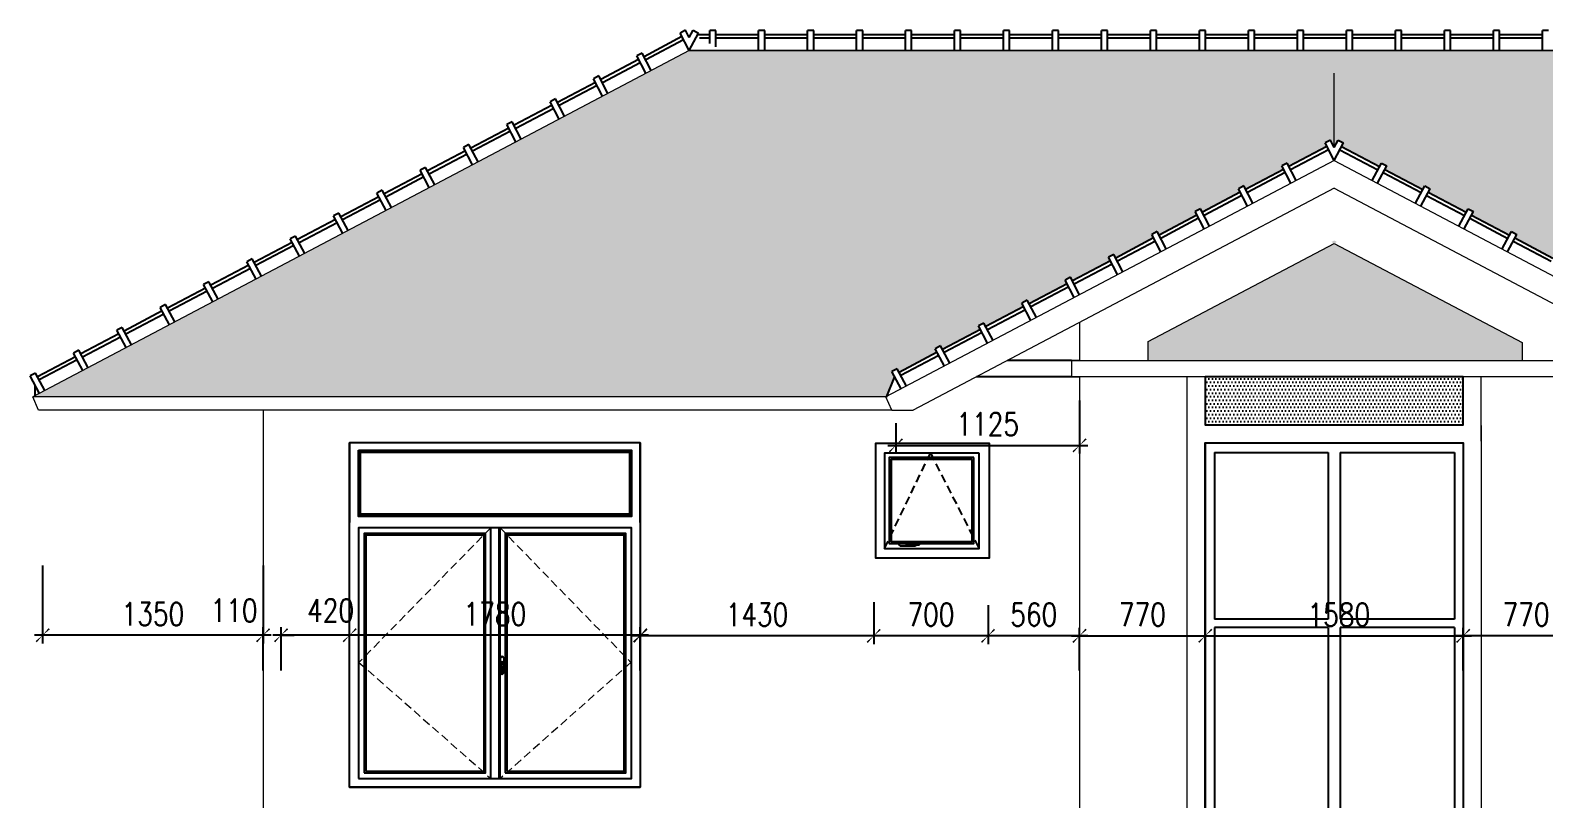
# Model space of a CAD drawing. Header units: millimetres. Extents: x -34806 to 662668, y 63228 to 99452.
# Drawn here: x 320564 to 329832, y 84912 to 89619 of the extents above; entities that cross this region are included whole.
import ezdxf

# ---------------------------------------------------------------- set-up
doc = ezdxf.new("R2010")
doc.units = ezdxf.units.MM
doc.header["$LTSCALE"] = 200
doc.header["$MEASUREMENT"] = 0
doc.header["$PDMODE"] = 3
doc.header["$PDSIZE"] = 50
doc.linetypes.add('HIDDEN', pattern=[0.375, 0.25, -0.125])
doc.layers.get('0').update_dxf_attribs({"color": 95, "linetype": 'CONTINUOUS'})
doc.layers.get('DEFPOINTS').update_dxf_attribs({"linetype": 'CONTINUOUS'})
for name, color, linetype in [('DIM', 1, 'CONTINUOUS'), ('Manh', 8, 'CONTINUOUS'), ('Net_Thay', 7, 'CONTINUOUS'), ('NOITHAT', 32, 'CONTINUOUS'), ('wood', 254, 'CONTINUOUS')]:
    doc.layers.add(name, color=color, linetype=linetype)
for name, color, linetype, lineweight in [('nep', 4, 'CONTINUOUS', 30), ('thay', 7, 'CONTINUOUS', 18), ('VU', 8, 'HIDDEN', 13)]:
    doc.layers.add(name, color=color, linetype=linetype, lineweight=lineweight)
doc.styles.add('RomanS', font='romans.shx', dxfattribs={"width": 0.8})
doc.dimstyles.new('D1', dxfattribs={"dimtxt": 140, "dimasz": 80, "dimexe": 50, "dimexo": 0, "dimgap": 60, "dimtad": 1, "dimdec": 0, "dimzin": 0, "dimdsep": 46, "dimtxsty": 'RomanS', "dimblk1": 'ARCHTICK', "dimblk2": 'ARCHTICK', "dimsah": 1, "dimcen": 100, "dimdle": 50, "dimclrt": 7, "dimadec": 0, "dimazin": 0, "dimtfac": 0.005, "dimtdec": 0, "dimtix": 1, "dimtofl": 0, "dimtmove": 2, "dimatfit": 3, "dimldrblk": 'ARCHTICK', "dimfxl": 1, "dimtvp": 0.8, "dimtolj": 1, "dimtzin": 0, "dimarcsym": 0})

# ---------------------------------------------------------------- blocks, each defined once
blk = doc.blocks.new('tn')
at = {"layer": 'wood', "ltscale": 0.5}
for p, q in [((65303.5, -42411.1), (65303.5, -42422.8)), ((65303.6, -42423.4), (65305.2, -42426.5)), ((65305.4, -42427), (65305.4, -42482.4)), ((65314, -42427), (65314, -42482.4)), ((65315.7, -42423.4), (65314.2, -42426.5)), ((65315.9, -42411.1), (65315.9, -42422.8))]:
    blk.add_line(p, q, dxfattribs=at)
for points in [[(65300.1, -42367), (65300.1, -42457.3)], [(65319.3, -42417.3), (65319.3, -42367)], [(65319.3, -42457.3), (65319.3, -42417.3)]]:
    blk.add_lwpolyline(points, dxfattribs=at)
blk.add_circle((65309.7, -42411.1), 1.75, dxfattribs=at)
for centre, radius, start, end in [((65309.7, -42367), 9.61, 0, 180), ((65309.7, -42411.1), 8.28, 318.25899, 221.74101), ((65309.7, -42411.1), 8.28, 48.25899, 221.74101), ((65309.7, -42411.1), 6.18, 0, 180), ((65304.7, -42422.8), 1.2, 180, 207.19267), ((65304.2, -42427), 1.2, 0, 27.19267), ((65315.2, -42427), 1.2, 152.80733, 180), ((65314.7, -42422.8), 1.2, 332.80733, 0), ((65309.7, -42457.3), 9.61, 180, 243.1549), ((65309.7, -42482.4), 4.34, 180, 0), ((65309.7, -42457.3), 9.61, 296.8451, 0)]:
    blk.add_arc(centre, radius, start, end, dxfattribs=at)
blk = doc.blocks.new('_ArchTick')
at = {"layer": 'DIM', "color": 150}
blk.add_lwpolyline([(0.5, 0.5, 0.133, 0, 0), (0, 0, 0, 0.133, 0), (-0.5, -0.5, 0.133, 0.133, 0)], format="xyseb", dxfattribs=at)
blk = doc.blocks.new('*D499')
at = {"layer": 'DEFPOINTS', "color": 0}
for p in [(326429, 86098.4), (326429, 85910), (326989.4, 85698)]:
    blk.add_point(p, dxfattribs=at)
at = {"layer": 'DIM', "color": 0, "lineweight": -2}
for p, q in [((326429, 86098.4), (326429, 85860)), ((326989.4, 85698), (326989.4, 85960)), ((327039.4, 85910), (326379, 85910))]:
    blk.add_line(p, q, dxfattribs=at)
at = {"layer": 'DIM', "color": 0, "lineweight": -2, "xscale": 80, "yscale": 80, "zscale": 80, "rotation": 180}
blk.add_blockref('_ArchTick', (326429, 85910), dxfattribs=at)
at = {"layer": 'DIM', "color": 0, "lineweight": -2, "xscale": 80, "yscale": 80, "zscale": 80}
blk.add_blockref('_ArchTick', (326989.4, 85910), dxfattribs=at)
at = {"layer": 'DIM', "color": 7, "insert": (326709.2, 86040), "char_height": 140, "attachment_point": 5, "style": 'RomanS'}
blk.add_mtext('\\A1;560', dxfattribs=at)
blk = doc.blocks.new('*D500')
at = {"layer": 'DEFPOINTS', "color": 0}
for p in [(325729, 86116), (326429, 86098.4), (325729, 85910)]:
    blk.add_point(p, dxfattribs=at)
at = {"layer": 'DIM', "color": 0, "lineweight": -2}
for p, q in [((325729, 86116), (325729, 85860)), ((326429, 86098.4), (326429, 85860)), ((326479, 85910), (325679, 85910))]:
    blk.add_line(p, q, dxfattribs=at)
at = {"layer": 'DIM', "color": 0, "lineweight": -2, "xscale": 80, "yscale": 80, "zscale": 80, "rotation": 180}
blk.add_blockref('_ArchTick', (325729, 85910), dxfattribs=at)
at = {"layer": 'DIM', "color": 0, "lineweight": -2, "xscale": 80, "yscale": 80, "zscale": 80}
blk.add_blockref('_ArchTick', (326429, 85910), dxfattribs=at)
at = {"layer": 'DIM', "color": 7, "insert": (326079, 86040), "char_height": 140, "attachment_point": 5, "style": 'RomanS'}
blk.add_mtext('\\A1;700', dxfattribs=at)
blk = doc.blocks.new('*D501')
at = {"layer": 'DEFPOINTS', "color": 0}
for p in [(325729, 86116), (324299.4, 85910), (324299.4, 85698)]:
    blk.add_point(p, dxfattribs=at)
at = {"layer": 'DIM', "color": 0, "lineweight": -2}
for p, q in [((325729, 86116), (325729, 85860)), ((324299.4, 85698), (324299.4, 85960)), ((325779, 85910), (324249.4, 85910))]:
    blk.add_line(p, q, dxfattribs=at)
at = {"layer": 'DIM', "color": 0, "lineweight": -2, "xscale": 80, "yscale": 80, "zscale": 80, "rotation": 180}
blk.add_blockref('_ArchTick', (324299.4, 85910), dxfattribs=at)
at = {"layer": 'DIM', "color": 0, "lineweight": -2, "xscale": 80, "yscale": 80, "zscale": 80}
blk.add_blockref('_ArchTick', (325729, 85910), dxfattribs=at)
at = {"layer": 'DIM', "color": 7, "insert": (325014.2, 86040), "char_height": 140, "attachment_point": 5, "style": 'RomanS'}
blk.add_mtext('\\A1;1430', dxfattribs=at)
blk = doc.blocks.new('*D502')
at = {"layer": 'DEFPOINTS', "color": 0}
for p in [(322519.4, 85913.7), (322519.4, 85698), (324299.4, 85698)]:
    blk.add_point(p, dxfattribs=at)
at = {"layer": 'DIM', "color": 0, "lineweight": -2}
for p, q in [((322519.4, 85698), (322519.4, 85963.7)), ((324299.4, 85698), (324299.4, 85963.7)), ((324349.4, 85913.7), (322469.4, 85913.7))]:
    blk.add_line(p, q, dxfattribs=at)
at = {"layer": 'DIM', "color": 0, "lineweight": -2, "xscale": 80, "yscale": 80, "zscale": 80, "rotation": 180}
blk.add_blockref('_ArchTick', (322519.4, 85913.7), dxfattribs=at)
at = {"layer": 'DIM', "color": 0, "lineweight": -2, "xscale": 80, "yscale": 80, "zscale": 80}
blk.add_blockref('_ArchTick', (324299.4, 85913.7), dxfattribs=at)
at = {"layer": 'DIM', "color": 7, "insert": (323409.4, 86043.7), "char_height": 140, "attachment_point": 5, "style": 'RomanS'}
blk.add_mtext('\\A1;1780', dxfattribs=at)
blk = doc.blocks.new('*D503')
at = {"layer": 'DEFPOINTS', "color": 0}
for p in [(322099.4, 85913.7), (322099.4, 85698), (322519.4, 85698)]:
    blk.add_point(p, dxfattribs=at)
at = {"layer": 'DIM', "color": 0, "lineweight": -2}
for p, q in [((322099.4, 85698), (322099.4, 85963.7)), ((322519.4, 85698), (322519.4, 85963.7)), ((322569.4, 85913.7), (322049.4, 85913.7))]:
    blk.add_line(p, q, dxfattribs=at)
at = {"layer": 'DIM', "color": 0, "lineweight": -2, "xscale": 80, "yscale": 80, "zscale": 80, "rotation": 180}
blk.add_blockref('_ArchTick', (322099.4, 85913.7), dxfattribs=at)
at = {"layer": 'DIM', "color": 0, "lineweight": -2, "xscale": 80, "yscale": 80, "zscale": 80}
blk.add_blockref('_ArchTick', (322519.4, 85913.7), dxfattribs=at)
at = {"layer": 'DIM', "color": 7, "insert": (322402.5, 86065.4), "char_height": 140, "attachment_point": 5, "style": 'RomanS'}
blk.add_mtext('\\A1;420', dxfattribs=at)
blk = doc.blocks.new('*D504')
at = {"layer": 'DEFPOINTS', "color": 0}
for p in [(321989.4, 85913.7), (321989.4, 85698), (322099.4, 85698)]:
    blk.add_point(p, dxfattribs=at)
at = {"layer": 'DIM', "color": 0, "lineweight": -2}
for p, q in [((321989.4, 85698), (321989.4, 85963.7)), ((322099.4, 85698), (322099.4, 85963.7)), ((321989.4, 85913.7), (321909.4, 85913.7)), ((322099.4, 85913.7), (322179.4, 85913.7))]:
    blk.add_line(p, q, dxfattribs=at)
at = {"layer": 'DIM', "color": 0, "lineweight": -2, "xscale": 80, "yscale": 80, "zscale": 80}
blk.add_blockref('_ArchTick', (321989.4, 85913.7), dxfattribs=at)
at = {"layer": 'DIM', "color": 0, "lineweight": -2, "xscale": 80, "yscale": 80, "zscale": 80, "rotation": 180}
blk.add_blockref('_ArchTick', (322099.4, 85913.7), dxfattribs=at)
at = {"layer": 'DIM', "color": 7, "insert": (321811.6, 86065.4), "char_height": 140, "attachment_point": 5, "style": 'RomanS'}
blk.add_mtext('\\A1;110', dxfattribs=at)
blk = doc.blocks.new('*D771')
at = {"layer": 'DEFPOINTS', "color": 0}
for p in [(320639.4, 86340.7), (321989.4, 86340.7), (320639.4, 85913.7)]:
    blk.add_point(p, dxfattribs=at)
at = {"layer": 'DIM', "color": 0, "lineweight": -2}
for p, q in [((320639.4, 86340.7), (320639.4, 85863.7)), ((321989.4, 86340.7), (321989.4, 85863.7)), ((322039.4, 85913.7), (320589.4, 85913.7))]:
    blk.add_line(p, q, dxfattribs=at)
at = {"layer": 'DIM', "color": 0, "lineweight": -2, "xscale": 80, "yscale": 80, "zscale": 80, "rotation": 180}
blk.add_blockref('_ArchTick', (320639.4, 85913.7), dxfattribs=at)
at = {"layer": 'DIM', "color": 0, "lineweight": -2, "xscale": 80, "yscale": 80, "zscale": 80}
blk.add_blockref('_ArchTick', (321989.4, 85913.7), dxfattribs=at)
at = {"layer": 'DIM', "color": 7, "insert": (321314.4, 86043.7), "char_height": 140, "attachment_point": 5, "style": 'RomanS'}
blk.add_mtext('\\A1;1350', dxfattribs=at)
blk = doc.blocks.new('*D815')
at = {"layer": 'DEFPOINTS', "color": 0}
for p in [(327759.4, 86313.4), (329339.4, 86313.4), (329339.4, 85910)]:
    blk.add_point(p, dxfattribs=at)
at = {"layer": 'DIM', "color": 0, "lineweight": -2}
for p, q in [((327759.4, 86313.4), (327759.4, 85860)), ((329339.4, 86313.4), (329339.4, 85860)), ((327709.4, 85910), (329389.4, 85910))]:
    blk.add_line(p, q, dxfattribs=at)
at = {"layer": 'DIM', "color": 0, "lineweight": -2, "xscale": 80, "yscale": 80, "zscale": 80, "rotation": 180}
blk.add_blockref('_ArchTick', (327759.4, 85910), dxfattribs=at)
at = {"layer": 'DIM', "color": 0, "lineweight": -2, "xscale": 80, "yscale": 80, "zscale": 80}
blk.add_blockref('_ArchTick', (329339.4, 85910), dxfattribs=at)
at = {"layer": 'DIM', "color": 7, "insert": (328577.4, 86040), "char_height": 140, "attachment_point": 5, "style": 'RomanS'}
blk.add_mtext('\\A1;1580', dxfattribs=at)
blk = doc.blocks.new('*D816')
at = {"layer": 'DEFPOINTS', "color": 0}
for p in [(327759.4, 85910), (327759.4, 85762.4), (326989.4, 85698)]:
    blk.add_point(p, dxfattribs=at)
at = {"layer": 'DIM', "color": 0, "lineweight": -2}
for p, q in [((326989.4, 85698), (326989.4, 85960)), ((327759.4, 85762.4), (327759.4, 85960)), ((326939.4, 85910), (327809.4, 85910))]:
    blk.add_line(p, q, dxfattribs=at)
at = {"layer": 'DIM', "color": 0, "lineweight": -2, "xscale": 80, "yscale": 80, "zscale": 80, "rotation": 180}
blk.add_blockref('_ArchTick', (326989.4, 85910), dxfattribs=at)
at = {"layer": 'DIM', "color": 0, "lineweight": -2, "xscale": 80, "yscale": 80, "zscale": 80}
blk.add_blockref('_ArchTick', (327759.4, 85910), dxfattribs=at)
at = {"layer": 'DIM', "color": 7, "insert": (327374.4, 86040), "char_height": 140, "attachment_point": 5, "style": 'RomanS'}
blk.add_mtext('\\A1;770', dxfattribs=at)
blk = doc.blocks.new('*D817')
at = {"layer": 'DEFPOINTS', "color": 0}
for p in [(329339.4, 85910), (329339.4, 85698), (330109.4, 85698)]:
    blk.add_point(p, dxfattribs=at)
at = {"layer": 'DIM', "color": 0, "lineweight": -2}
for p, q in [((329339.4, 85698), (329339.4, 85960)), ((330109.4, 85698), (330109.4, 85960)), ((330159.4, 85910), (329289.4, 85910))]:
    blk.add_line(p, q, dxfattribs=at)
at = {"layer": 'DIM', "color": 0, "lineweight": -2, "xscale": 80, "yscale": 80, "zscale": 80, "rotation": 180}
blk.add_blockref('_ArchTick', (329339.4, 85910), dxfattribs=at)
at = {"layer": 'DIM', "color": 0, "lineweight": -2, "xscale": 80, "yscale": 80, "zscale": 80}
blk.add_blockref('_ArchTick', (330109.4, 85910), dxfattribs=at)
at = {"layer": 'DIM', "color": 7, "insert": (329724.4, 86040), "char_height": 140, "attachment_point": 5, "style": 'RomanS'}
blk.add_mtext('\\A1;770', dxfattribs=at)
blk = doc.blocks.new('*D818')
at = {"layer": 'DEFPOINTS', "color": 0}
for p in [(326989.4, 87351.4), (325864.9, 87212.2), (326989.4, 87076.7)]:
    blk.add_point(p, dxfattribs=at)
at = {"layer": 'DIM', "color": 0, "lineweight": -2}
for p, q in [((326989.4, 87351.4), (326989.4, 87026.7)), ((325864.9, 87212.2), (325864.9, 87026.7)), ((325814.9, 87076.7), (327039.4, 87076.7))]:
    blk.add_line(p, q, dxfattribs=at)
at = {"layer": 'DIM', "color": 0, "lineweight": -2, "xscale": 80, "yscale": 80, "zscale": 80, "rotation": 180}
blk.add_blockref('_ArchTick', (325864.9, 87076.7), dxfattribs=at)
at = {"layer": 'DIM', "color": 0, "lineweight": -2, "xscale": 80, "yscale": 80, "zscale": 80}
blk.add_blockref('_ArchTick', (326989.4, 87076.7), dxfattribs=at)
at = {"layer": 'DIM', "color": 7, "insert": (326427.2, 87206.7), "char_height": 140, "attachment_point": 5, "style": 'RomanS'}
blk.add_mtext('\\A1;1125', dxfattribs=at)

msp = doc.modelspace()

# ---------------------------------------------------------------- hatches: boundary and pattern name
h = msp.add_hatch()
h.set_pattern_fill('AR-RSHKE', color=256, scale=15, style=0)
h.set_pattern_definition([(0, (-3461.1, -114145.37), (382.5, 180), [90, -75, 105, -45, 135, -60]), (0, (-3371.1, -114137.87), (382.5, 180), [75, -285, 60, -90]), (0, (-3191.1, -114156.62), (382.5, 180), [45, -465]), (90, (-3461.11, -114145.37), (-127.5, 180), [172.5, -547.5]), (90, (-3371.11, -114145.37), (-127.5, 180), [168.75, -551.25]), (90, (-3296.11, -114145.37), (-127.5, 180), [157.5, -562.5]), (90, (-3191.11, -114156.62), (-127.5, 180), [172.5, -547.5]), (90, (-3146.11, -114156.62), (-127.5, 180), [172.5, -547.5]), (90, (-3011.11, -114145.37), (-127.5, 180), [165, -555])])
h.paths.add_polyline_path([(339958, 88296.6), (339949.6, 88296.6), (339949.6, 88333.6), (339958, 88333.6), (339958, 88596.6), (339949.6, 88596.6), (339949.6, 88633.6), (339958, 88633.6), (339958, 88896.6), (339949.6, 88896.6), (339949.6, 88933.6), (339958, 88933.6), (339958, 89196.6), (339949.6, 89196.6), (339949.6, 89233.6), (339958, 89233.6), (339958, 89496.5), (324599.4, 89495.6), (320591.6, 87380.4), (320591.6, 87373.3), (325803.7, 87373.3), (325805.3, 87374.1), (325855.7, 87498.9), (325840.1, 87528.6), (325872.9, 87545.9), (325884.4, 87524), (326116.9, 87646.8), (326105.4, 87668.6), (326138.2, 87685.9), (326149.7, 87664), (326382.3, 87786.8), (326370.7, 87808.6), (326403.5, 87825.9), (326415, 87804.1), (326647.6, 87926.8), (326636, 87948.6), (326668.8, 87965.9), (326680.3, 87944.1), (326912.9, 88066.8), (326901.4, 88088.7), (326934.1, 88106), (326945.7, 88084.1), (327178.2, 88206.9), (327166.7, 88228.7), (327199.4, 88246), (327211, 88224.1), (327443.5, 88346.9), (327432, 88368.7), (327464.8, 88386), (327476.3, 88364.2), (327708.8, 88486.9), (327697.3, 88508.7), (327730.1, 88526), (327741.6, 88504.2), (327974.2, 88626.9), (327962.6, 88648.8), (327995.4, 88666.1), (328006.9, 88644.2), (328239.5, 88767), (328227.9, 88788.8), (328260.7, 88806.1), (328272.2, 88784.2), (328504.8, 88907), (328493.3, 88928.8), (328526, 88946.1), (328549.4, 88901.8), (328572.8, 88946.1), (328605.6, 88928.8), (328594.1, 88907), (328826.6, 88784.2), (328838.1, 88806.1), (328870.9, 88788.8), (328859.4, 88767), (329091.9, 88644.2), (329103.5, 88666.1), (329136.2, 88648.8), (329124.7, 88626.9), (329357.3, 88504.2), (329368.8, 88526), (329401.5, 88508.7), (329390, 88486.9), (329622.6, 88364.2), (329634.1, 88386), (329666.9, 88368.7), (329655.3, 88346.9), (329887.9, 88224.1), (329899.4, 88246), (329932.2, 88228.7), (329920.7, 88206.9), (330153.2, 88084.1), (330164.7, 88106), (330197.5, 88088.7), (330186, 88066.8), (330418.5, 87944.1), (330430, 87965.9), (330462.8, 87948.6), (330451.3, 87926.8), (330683.8, 87804.1), (330695.4, 87825.9), (330728.1, 87808.6), (330716.6, 87786.8), (330949.2, 87664), (330960.7, 87685.9), (330993.4, 87668.6), (330981.9, 87646.8), (331214.5, 87524), (331226, 87545.9), (331258.8, 87528.6), (331243.1, 87498.9), (331293.6, 87374.1), (331295.2, 87373.3), (340024.4, 87373.3), (340024.4, 87396.6), (339949.6, 87396.6), (339949.6, 87433.6), (339958, 87433.6), (339958, 87696.6), (339949.6, 87696.6), (339949.6, 87733.6), (339958, 87733.6), (339958, 87996.6), (339949.6, 87996.6), (339949.6, 88033.6), (339958, 88033.6)])
at = {"layer": 'Manh'}
h = msp.add_hatch(dxfattribs=at)
h.set_pattern_fill('DOTS,_O', color=256, scale=350)
h.set_pattern_definition([(0, (-3461.107, -114145.37), (10.9375, 21.875), [0, -21.875])])
h.paths.add_polyline_path([(328549.4, 88313.6), (328566.5, 88322.6), (328549.4, 88331.6), (328532.3, 88322.6)])
h.paths.add_polyline_path([(329699.4, 87706.6), (328549.4, 88313.6), (327409.4, 87711.9), (327409.4, 87596.4), (329699.4, 87596.4)])
h = msp.add_hatch(dxfattribs=at)
h.set_pattern_fill('DOTS,_O', color=256, scale=350)
h.set_pattern_definition([(0, (-3461.107, -114049.677), (10.9375, 21.875), [0, -21.875])])
h.paths.add_polyline_path([(329339.4, 87496.4), (327759.4, 87496.4), (327759.4, 87291.7), (329339.4, 87291.7)])
h.paths.add_polyline_path([(329339.4, 87291.7), (327759.4, 87291.7), (327759.4, 87202.7), (329339.4, 87202.7)])

# ---------------------------------------------------------------- linework, layer by layer
for p, q in [((326939.4, 87596.4), (326547.8, 87596.4)), ((325855.7, 87498.9), (325804.4, 87371.8)), ((320591.6, 87448.4), (320591.6, 87373.3)), ((326939.4, 87496.4), (326358.3, 87496.4))]:
    msp.add_line(p, q)
at = {"layer": 'DIM'}
for p, q in [((327759.4, 87092.7), (327759.4, 79742.3)), ((329339.4, 87092.7), (329339.4, 79742.3))]:
    msp.add_line(p, q, dxfattribs=at)
at = {"layer": 'nep', "ltscale": 0.5}
for p, q in [((323446.4, 85740.9), (323446.4, 85727.1)), ((323460.9, 85740.9), (323460.9, 85727.1)), ((323446.5, 85726.4), (323448.4, 85722.8)), ((323448.5, 85722.2), (323448.5, 85680.6)), ((323458.7, 85722.2), (323458.7, 85680.6)), ((323460.7, 85726.4), (323458.9, 85722.8))]:
    msp.add_line(p, q, dxfattribs=at)
for points in [[(323442.3, 85733.6), (323442.3, 85771.6)], [(323464.9, 85771.6), (323464.9, 85710.1)], [(323442.3, 85710.1), (323442.3, 85733.6)]]:
    msp.add_lwpolyline(points, dxfattribs=at)
msp.add_circle((323453.6, 85740.9), 2.05, dxfattribs=at)
for centre, radius, start, end in [((323453.6, 85771.6), 11.3, 0, 180), ((323453.6, 85740.9), 9.72, 318.25899, 221.74101), ((323453.6, 85740.9), 7.25, 0, 180), ((323453.6, 85740.9), 9.72, 318.25899, 131.74101), ((323453.6, 85710.1), 11.3, 180, 243.1549), ((323447.8, 85727.1), 1.4, 180, 207.19267), ((323447.1, 85722.2), 1.4, 0, 27.19267), ((323453.6, 85680.6), 5.09, 180, 0), ((323460.1, 85722.2), 1.4, 152.80733, 180), ((323453.6, 85710.1), 11.3, 296.8451, 0), ((323459.5, 85727.1), 1.4, 332.80733, 0)]:
    msp.add_arc(centre, radius, start, end, dxfattribs=at)
at = {"layer": 'Net_Thay'}
msp.add_lwpolyline([(325739, 87088.6), (325739, 86388.6), (326439, 86388.6), (326439, 87088.6)], close=True, dxfattribs=at)
at = {"layer": 'NOITHAT'}
for p, q in [((324554.8, 89580.1), (324322.2, 89457.4)), ((324565, 89560.8), (324332.5, 89438)), ((324576, 89619.3), (324543.3, 89602)), ((324599.4, 89574.9), (324576, 89619.3)), ((324599.4, 89574.9), (324622.8, 89619.3)), ((324622.8, 89619.3), (324655.6, 89602)), ((324724.4, 89592.2), (324650.4, 89592.2)), ((324724.4, 89570.3), (324662.7, 89570.3)), ((324761.4, 89616.9), (324724.4, 89616.9)), ((324761.4, 89518.2), (324761.4, 89616.9)), ((325024.4, 89592.2), (324761.4, 89592.2)), ((325024.4, 89570.3), (324761.4, 89570.3)), ((325061.4, 89616.9), (325024.4, 89616.9)), ((325061.4, 89496.6), (325061.4, 89616.9)), ((325324.4, 89592.2), (325061.4, 89592.2)), ((325324.4, 89570.3), (325061.4, 89570.3)), ((325361.4, 89616.9), (325324.4, 89616.9)), ((325361.4, 89496.6), (325361.4, 89616.9)), ((325624.4, 89592.2), (325361.4, 89592.2)), ((325624.4, 89570.3), (325361.4, 89570.3)), ((325661.4, 89616.9), (325624.4, 89616.9)), ((325661.4, 89496.6), (325661.4, 89616.9)), ((325924.4, 89592.2), (325661.4, 89592.2)), ((325924.4, 89570.3), (325661.4, 89570.3)), ((325961.4, 89616.9), (325924.4, 89616.9)), ((325961.4, 89496.6), (325961.4, 89616.9)), ((326224.4, 89592.2), (325961.4, 89592.2)), ((326224.4, 89570.3), (325961.4, 89570.3)), ((326261.4, 89616.9), (326224.4, 89616.9)), ((326261.4, 89496.6), (326261.4, 89616.9)), ((326524.4, 89592.2), (326261.4, 89592.2)), ((326524.4, 89570.3), (326261.4, 89570.3)), ((326561.4, 89616.9), (326524.4, 89616.9)), ((326561.4, 89496.6), (326561.4, 89616.9)), ((326824.4, 89592.2), (326561.4, 89592.2)), ((326824.4, 89570.3), (326561.4, 89570.3)), ((326861.4, 89616.9), (326824.4, 89616.9)), ((326861.4, 89496.6), (326861.4, 89616.9)), ((327124.4, 89592.2), (326861.4, 89592.2)), ((327124.4, 89570.3), (326861.4, 89570.3)), ((327161.4, 89616.9), (327124.4, 89616.9)), ((327161.4, 89496.6), (327161.4, 89616.9)), ((327424.4, 89592.2), (327161.4, 89592.2)), ((327424.4, 89570.3), (327161.4, 89570.3)), ((327461.4, 89616.9), (327424.4, 89616.9)), ((327461.4, 89496.6), (327461.4, 89616.9)), ((327461.4, 89496.6), (327461.4, 89616.9)), ((327724.4, 89592.2), (327461.4, 89592.2)), ((327724.4, 89570.3), (327461.4, 89570.3)), ((327761.4, 89616.9), (327724.4, 89616.9)), ((327761.4, 89496.6), (327761.4, 89616.9)), ((328024.4, 89592.2), (327761.4, 89592.2)), ((328024.4, 89570.3), (327761.4, 89570.3)), ((328061.4, 89616.9), (328024.4, 89616.9)), ((328061.4, 89496.6), (328061.4, 89616.9)), ((328324.4, 89592.2), (328061.4, 89592.2)), ((328324.4, 89570.3), (328061.4, 89570.3)), ((328361.4, 89616.9), (328324.4, 89616.9)), ((328361.4, 89496.6), (328361.4, 89616.9)), ((328624.4, 89592.2), (328361.4, 89592.2)), ((328624.4, 89570.3), (328361.4, 89570.3)), ((328661.4, 89616.9), (328624.4, 89616.9)), ((328661.4, 89496.6), (328661.4, 89616.9)), ((328924.4, 89592.2), (328661.4, 89592.2)), ((328924.4, 89570.3), (328661.4, 89570.3)), ((328961.4, 89616.9), (328924.4, 89616.9)), ((328961.4, 89496.6), (328961.4, 89616.9)), ((329224.4, 89592.2), (328961.4, 89592.2)), ((329224.4, 89570.3), (328961.4, 89570.3)), ((329261.4, 89616.9), (329224.4, 89616.9)), ((329261.4, 89496.6), (329261.4, 89616.9)), ((329524.4, 89592.2), (329261.4, 89592.2)), ((329524.4, 89570.3), (329261.4, 89570.3)), ((329561.4, 89616.9), (329524.4, 89616.9)), ((329561.4, 89496.6), (329561.4, 89616.9)), ((329824.4, 89592.2), (329561.4, 89592.2)), ((329824.4, 89570.3), (329561.4, 89570.3)), ((329861.4, 89616.9), (329824.4, 89616.9)), ((324310.7, 89479.2), (324277.9, 89462)), ((324366.9, 89372.8), (324310.7, 89479.2)), ((324289.5, 89440.1), (324056.9, 89317.4)), ((324299.7, 89420.7), (324067.2, 89298)), ((324024.2, 89300.1), (323791.6, 89177.4)), ((324034.4, 89280.7), (323801.8, 89158)), ((324045.4, 89339.2), (324012.6, 89321.9)), ((324101.6, 89232.8), (324045.4, 89339.2)), ((323780.1, 89199.2), (323747.3, 89181.9)), ((323836.2, 89092.8), (323780.1, 89199.2)), ((323758.8, 89160.1), (323526.3, 89037.3)), ((323769.1, 89140.7), (323536.5, 89017.9)), ((323493.5, 89020), (323261, 88897.3)), ((323503.8, 89000.7), (323271.2, 88877.9)), ((323514.8, 89059.2), (323482, 89041.9)), ((323570.9, 88952.8), (323514.8, 89059.2)), ((323249.4, 88919.1), (323216.7, 88901.9)), ((323305.6, 88812.7), (323249.4, 88919.1)), ((328504.8, 88907), (328272.2, 88784.2)), ((328526, 88946.1), (328493.3, 88928.8)), ((328549.4, 88901.8), (328526, 88946.1)), ((328549.4, 88901.8), (328572.8, 88946.1)), ((328572.8, 88946.1), (328605.6, 88928.8)), ((328594.1, 88907), (328826.6, 88784.2)), ((323228.2, 88880), (322995.7, 88757.3)), ((323238.4, 88860.6), (323005.9, 88737.9)), ((328260.7, 88806.1), (328227.9, 88788.8)), ((328316.9, 88699.7), (328260.7, 88806.1)), ((328316.9, 88699.7), (328260.7, 88806.1)), ((328515, 88887.6), (328282.5, 88764.9)), ((328583.8, 88887.6), (328816.4, 88764.9)), ((328782, 88699.7), (328838.1, 88806.1)), ((328782, 88699.7), (328838.1, 88806.1)), ((328838.1, 88806.1), (328870.9, 88788.8)), ((322962.9, 88740), (322730.3, 88617.3)), ((322973.1, 88720.6), (322740.6, 88597.9)), ((322984.1, 88779.1), (322951.4, 88761.8)), ((323040.3, 88672.7), (322984.1, 88779.1)), ((328239.5, 88767), (328006.9, 88644.2)), ((328249.7, 88747.6), (328017.2, 88624.8)), ((328849.2, 88747.6), (329081.7, 88624.8)), ((328859.4, 88767), (329091.9, 88644.2)), ((322718.8, 88639.1), (322686, 88621.8)), ((322775, 88532.7), (322718.8, 88639.1)), ((327974.2, 88626.9), (327741.6, 88504.2)), ((327995.4, 88666.1), (327962.6, 88648.8)), ((328051.6, 88559.6), (327995.4, 88666.1)), ((329047.3, 88559.6), (329103.5, 88666.1)), ((329103.5, 88666.1), (329136.2, 88648.8)), ((329124.7, 88626.9), (329357.3, 88504.2)), ((322697.6, 88600), (322465, 88477.2)), ((322707.8, 88580.6), (322475.3, 88457.8)), ((327730.1, 88526), (327697.3, 88508.7)), ((327730.1, 88526), (327697.3, 88508.7)), ((327786.2, 88419.6), (327730.1, 88526)), ((327786.2, 88419.6), (327730.1, 88526)), ((327984.4, 88607.5), (327751.8, 88484.8)), ((329114.5, 88607.5), (329347, 88484.8)), ((329312.6, 88419.6), (329368.8, 88526)), ((329312.6, 88419.6), (329368.8, 88526)), ((329368.8, 88526), (329401.5, 88508.7)), ((329368.8, 88526), (329401.5, 88508.7)), ((322432.3, 88459.9), (322199.7, 88337.2)), ((322442.5, 88440.6), (322209.9, 88317.8)), ((322453.5, 88499.1), (322420.7, 88481.8)), ((322509.7, 88392.7), (322453.5, 88499.1)), ((327708.8, 88486.9), (327476.3, 88364.2)), ((327719.1, 88467.5), (327486.5, 88344.8)), ((329379.8, 88467.5), (329612.3, 88344.8)), ((329390, 88486.9), (329622.6, 88364.2)), ((322188.2, 88359), (322155.4, 88341.8)), ((322244.3, 88252.6), (322188.2, 88359)), ((322244.3, 88252.6), (322188.2, 88359)), ((327443.5, 88346.9), (327211, 88224.1)), ((327464.8, 88386), (327432, 88368.7)), ((327520.9, 88279.6), (327464.8, 88386)), ((327520.9, 88279.6), (327464.8, 88386)), ((329577.9, 88279.6), (329634.1, 88386)), ((329577.9, 88279.6), (329634.1, 88386)), ((329634.1, 88386), (329666.9, 88368.7)), ((329655.3, 88346.9), (329887.9, 88224.1)), ((322166.9, 88319.9), (321934.4, 88197.2)), ((322177.2, 88300.5), (321944.6, 88177.8)), ((327199.4, 88246), (327166.7, 88228.7)), ((327255.6, 88139.6), (327199.4, 88246)), ((327453.8, 88327.5), (327221.2, 88204.8)), ((329645.1, 88327.5), (329877.7, 88204.8)), ((321901.6, 88179.9), (321669.1, 88057.2)), ((321911.9, 88160.5), (321679.3, 88037.8)), ((321922.9, 88219), (321890.1, 88201.7)), ((321979, 88112.6), (321922.9, 88219)), ((327178.2, 88206.9), (326945.7, 88084.1)), ((327188.4, 88187.5), (326955.9, 88064.7)), ((321657.5, 88079), (321624.8, 88061.7)), ((321713.7, 87972.6), (321657.5, 88079)), ((326912.9, 88066.8), (326680.3, 87944.1)), ((326934.1, 88106), (326901.4, 88088.7)), ((326990.3, 87999.5), (326934.1, 88106)), ((321636.3, 88039.9), (321403.8, 87917.1)), ((321646.5, 88020.5), (321414, 87897.7)), ((326668.8, 87965.9), (326636, 87948.6)), ((326725, 87859.5), (326668.8, 87965.9)), ((326923.1, 88047.5), (326690.6, 87924.7)), ((321371, 87899.8), (321138.4, 87777.1)), ((321381.2, 87880.5), (321148.7, 87757.7)), ((321392.2, 87939), (321359.5, 87921.7)), ((321448.4, 87832.6), (321392.2, 87939)), ((326647.6, 87926.8), (326415, 87804.1)), ((326657.8, 87907.4), (326425.3, 87784.7)), ((321126.9, 87798.9), (321094.1, 87781.7)), ((321183.1, 87692.5), (321126.9, 87798.9)), ((326382.3, 87786.8), (326149.7, 87664)), ((326403.5, 87825.9), (326370.7, 87808.6)), ((326459.7, 87719.5), (326403.5, 87825.9)), ((321105.7, 87759.8), (320873.1, 87637.1)), ((321115.9, 87740.4), (320883.4, 87617.7)), ((326138.2, 87685.9), (326105.4, 87668.6)), ((326194.3, 87579.5), (326138.2, 87685.9)), ((326392.5, 87767.4), (326159.9, 87644.7)), ((320840.4, 87619.8), (320607.8, 87497.1)), ((320850.6, 87600.4), (320618, 87477.7)), ((320861.6, 87658.9), (320828.8, 87641.6)), ((320917.8, 87552.5), (320861.6, 87658.9)), ((326116.9, 87646.8), (325884.4, 87524)), ((326127.2, 87627.4), (325894.6, 87504.6)), ((320596.3, 87518.9), (320563.5, 87501.6)), ((320652.4, 87412.5), (320596.3, 87518.9)), ((320652.4, 87412.5), (320596.3, 87518.9)), ((325872.9, 87545.9), (325840.1, 87528.6)), ((325929, 87439.4), (325872.9, 87545.9)), ((325929, 87439.4), (325872.9, 87545.9))]:
    msp.add_line(p, q, dxfattribs=at)
for points in [[(324599.4, 89495.6), (324543.3, 89602)], [(324599.4, 89495.6), (324655.6, 89602)], [(324724.4, 89537.7), (324724.4, 89616.9)], [(325024.4, 89496.6), (325024.4, 89616.9)], [(325324.4, 89496.6), (325324.4, 89616.9)], [(325624.4, 89496.6), (325624.4, 89616.9)], [(325924.4, 89496.6), (325924.4, 89616.9)], [(326224.4, 89496.6), (326224.4, 89616.9)], [(326524.4, 89496.6), (326524.4, 89616.9)], [(326824.4, 89496.6), (326824.4, 89616.9)], [(327124.4, 89496.6), (327124.4, 89616.9)], [(327424.4, 89496.6), (327424.4, 89616.9)], [(327724.4, 89496.6), (327724.4, 89616.9)], [(328024.4, 89496.6), (328024.4, 89616.9)], [(328324.4, 89496.6), (328324.4, 89616.9)], [(328624.4, 89496.6), (328624.4, 89616.9)], [(328924.4, 89496.6), (328924.4, 89616.9)], [(329224.4, 89496.6), (329224.4, 89616.9)], [(329524.4, 89496.6), (329524.4, 89616.9)], [(329824.4, 89496.6), (329824.4, 89616.9)], [(324334.1, 89355.5), (324277.9, 89462)], [(324068.8, 89215.5), (324012.6, 89321.9)], [(323803.5, 89075.5), (323747.3, 89181.9)], [(323538.2, 88935.5), (323482, 89041.9)], [(323272.8, 88795.4), (323216.7, 88901.9)], [(328549.4, 88822.4), (328493.3, 88928.8)], [(328549.4, 88822.4), (328605.6, 88928.8)], [(323007.5, 88655.4), (322951.4, 88761.8)], [(328284.1, 88682.4), (328227.9, 88788.8)], [(328814.7, 88682.4), (328870.9, 88788.8)], [(322742.2, 88515.4), (322686, 88621.8)], [(328018.8, 88542.4), (327962.6, 88648.8)], [(329080.1, 88542.4), (329136.2, 88648.8)], [(322476.9, 88375.4), (322420.7, 88481.8)], [(327753.5, 88402.3), (327697.3, 88508.7)], [(327753.5, 88402.3), (327697.3, 88508.7)], [(329345.4, 88402.3), (329401.5, 88508.7)], [(329345.4, 88402.3), (329401.5, 88508.7)], [(322211.6, 88235.3), (322155.4, 88341.8)], [(327488.2, 88262.3), (327432, 88368.7)], [(329610.7, 88262.3), (329666.9, 88368.7)], [(321946.3, 88095.3), (321890.1, 88201.7)], [(327222.8, 88122.3), (327166.7, 88228.7)], [(321680.9, 87955.3), (321624.8, 88061.7)], [(326957.5, 87982.3), (326901.4, 88088.7)], [(321415.6, 87815.3), (321359.5, 87921.7)], [(326692.2, 87842.2), (326636, 87948.6)], [(321150.3, 87675.2), (321094.1, 87781.7)], [(326426.9, 87702.2), (326370.7, 87808.6)], [(320885, 87535.2), (320828.8, 87641.6)], [(326161.6, 87562.2), (326105.4, 87668.6)], [(320619.7, 87395.2), (320563.5, 87501.6)], [(325896.3, 87422.2), (325840.1, 87528.6)]]:
    msp.add_lwpolyline(points, dxfattribs=at)
at = {"layer": 'thay'}
for p, q in [((324599.4, 89495.6), (340061.4, 89496.6)), ((328549.4, 88901.8), (328549.4, 89356.1)), ((326989.4, 87829.5), (326989.4, 87596.4)), ((326989.4, 87496.4), (326989.4, 77092.3)), ((327649.4, 87103.1), (327649.4, 87496.4)), ((329449.4, 87103.1), (329449.4, 87496.4)), ((325803.7, 87373.3), (320578.2, 87373.3)), ((320614.6, 87291.7), (320578.2, 87373.3)), ((325840.1, 87291.7), (325803.7, 87373.3)), ((325840.1, 87291.7), (320614.6, 87291.7)), ((325840.1, 87291.7), (325970.4, 87291.7)), ((324299.4, 87092.3), (324299.4, 84982.3)), ((326420, 87088.6), (325739, 87088.6))]:
    msp.add_line(p, q, dxfattribs=at)
for points in [[(340061.4, 89496.6), (324599.4, 89495.6), (320578.2, 87373.3)], [(328549.4, 88822.4), (325803.7, 87373.3)], [(328549.4, 88822.4), (331295.2, 87373.3)], [(328549.4, 88652.8), (325970.4, 87291.7)], [(328549.4, 88652.8), (331128.5, 87291.7)], [(327409.4, 87596.4), (327409.4, 87711.9), (328549.4, 88313.6), (329699.4, 87706.6), (329699.4, 87596.4)], [(326939.4, 87596.4), (330159.4, 87596.4)], [(326989.4, 87596.4), (326939.4, 87596.4), (326939.4, 87496.4), (326989.4, 87496.4)], [(330159.4, 87496.4), (326939.4, 87496.4)], [(321989.4, 87291.7), (321989.4, 81592.3)], [(327649.4, 79632.3), (327649.4, 87198.8)], [(329449.4, 87198.8), (329449.4, 79632.3), (327649.4, 79632.3)], [(322519.4, 84982.3), (322519.4, 87092.3)], [(325739, 86388.6), (325739, 87088.6)]]:
    msp.add_lwpolyline(points, dxfattribs=at)
at = {"layer": 'VU', "linetype": 'HIDDEN'}
for points in [[(323384, 86571.7), (322576.4, 85747.1), (323384, 85036.3)], [(323440.8, 86571.7), (324242.4, 85747.1), (323440.8, 85036.3)]]:
    msp.add_lwpolyline(points, dxfattribs=at)
at = {"layer": 'wood'}
for p, q in [((327816.4, 87033.7), (327816.4, 86011.9)), ((327816.4, 87033.7), (328512.4, 87033.7)), ((328512.4, 87033.7), (328512.4, 86011.9)), ((328586.4, 87033.7), (328586.4, 86011.9)), ((328586.4, 87033.7), (329285.4, 87033.7)), ((329285.4, 87033.7), (329285.4, 86011.9)), ((323384, 85036.3), (323384, 86571.7)), ((323434.8, 85036.3), (323434.8, 86571.7)), ((323440.8, 85036.3), (323440.8, 86571.7)), ((328512.4, 86011.9), (327816.4, 86011.9)), ((327816.4, 85961.9), (327816.4, 84842.3)), ((328512.4, 85961.9), (327816.4, 85961.9)), ((328512.4, 85961.9), (328512.4, 84842.3)), ((329285.4, 86011.9), (328586.4, 86011.9)), ((328586.4, 85961.9), (328586.4, 84842.3)), ((329285.4, 85961.9), (328586.4, 85961.9)), ((329285.4, 85961.9), (329285.4, 84842.3))]:
    msp.add_line(p, q, dxfattribs=at)
for points in [[(329339.4, 87496.4), (327759.4, 87496.4), (327759.4, 87202.7), (329339.4, 87202.7)], [(322573.4, 87048.3), (324245.9, 87048.3), (324245.9, 86642), (322573.4, 86642)], [(322583.4, 87038.3), (324235.9, 87038.3), (324235.9, 86652), (322583.4, 86652)], [(322586.4, 87035.3), (324232.9, 87035.3), (324232.9, 86655), (322586.4, 86655)], [(326439, 87088.6), (325739, 87088.6), (325739, 86388.6), (326439, 86388.6), (326439, 87088.6)], [(329339.4, 79742.3), (327759.4, 79742.3), (327759.4, 87092.7), (329339.4, 87092.7)], [(326374, 87029.6), (325796, 87029.6), (325796, 86445.6), (326374, 86445.6)], [(326343, 87001.6), (325824, 87001.6), (325824, 86476.6), (326343, 86476.6)], [(326331, 86989.6), (325836, 86989.6), (325836, 86488.6), (326331, 86488.6)], [(322573.4, 85036.3), (324245.4, 85036.3), (324245.4, 86571.7), (322573.4, 86571.7)], [(322607.6, 85070.5), (323352.5, 85070.5), (323352.5, 86537.5), (322607.6, 86537.5)], [(322617.6, 85080.5), (323342.5, 85080.5), (323342.5, 86527.5), (322617.6, 86527.5)], [(323471.7, 85070.5), (324211.1, 85070.5), (324211.1, 86537.5), (323471.7, 86537.5)], [(323481.7, 85080.5), (324201.1, 85080.5), (324201.1, 86527.5), (323481.7, 86527.5)], [(322519.4, 84982.3), (324299.4, 84982.3), (324299.4, 84982.3), (322519.4, 84982.3)]]:
    msp.add_lwpolyline(points, close=True, dxfattribs=at)
for points in [[(324299.4, 86604), (324299.4, 87092.3), (322519.4, 87092.3), (322519.4, 86604)], [(324299.4, 87092.3), (324299.4, 84982.3), (322519.4, 84982.3), (322519.4, 87092.3)]]:
    msp.add_lwpolyline(points, dxfattribs=at)
at = {"layer": 'wood', "linetype": 'HIDDEN'}
msp.add_lwpolyline([(325796, 86445.6), (326076, 87029.6), (326374, 86445.6)], dxfattribs=at)

# ---------------------------------------------------------------- block references
at = {"layer": 'wood', "rotation": 90}
msp.add_blockref('tn', (283524.5, 21161.9), dxfattribs=at)

# ---------------------------------------------------------------- dimensions: what is measured, and where the dimension line sits
at = {"layer": 'DIM'}
for base, p1, p2, picture, middle in [((326989.4312, 87076.682), (325864.9148, 87212.2373), (326989.4312, 87351.3895), '*D818', (326427.173, 87206.682)), ((327759.4, 85910), (326989.4, 85698), (327759.4, 85762.4), '*D816', (327374.4, 86040)), ((329339.4, 85910), (330109.4, 85698), (329339.4, 85698), '*D817', (329724.4, 86040))]:
    dim = msp.add_linear_dim(base=base, p1=p1, p2=p2, dimstyle='D1', dxfattribs=at)
    dim.commit()
    dim.dimension.update_dxf_attribs({"geometry": picture, "text_midpoint": middle})
for base, p1, p2, picture, middle in [((320639.4, 85913.7), (321989.4, 86340.7), (320639.4, 86340.7), '*D771', (321314.4, 86043.7)), ((322519.4, 85913.7), (324299.4, 85698), (322519.4, 85698), '*D502', (323409.4, 86043.7)), ((324299.4, 85910), (325729, 86116), (324299.4, 85698), '*D501', (325014.2, 86040)), ((325729, 85910), (326429, 86098.4), (325729, 86116), '*D500', (326079, 86040)), ((326429, 85910), (326989.4, 85698), (326429, 86098.4), '*D499', (326709.2, 86040))]:
    dim = msp.add_linear_dim(base=base, p1=p1, p2=p2, angle=180, dimstyle='D1', dxfattribs=at)
    dim.commit()
    dim.dimension.update_dxf_attribs({"geometry": picture, "text_midpoint": middle})
dim = msp.add_linear_dim(base=(329339.4, 85910), p1=(327759.4, 86313.4), p2=(329339.4, 86313.4), dimstyle='D1', dxfattribs=at)
dim.commit()
dim.dimension.update_dxf_attribs({"geometry": '*D815', "text_midpoint": (328577.4, 86040), "dimtype": 128})
for base, p1, p2, picture, middle in [((321989.4, 85913.7), (322099.4, 85698), (321989.4, 85698), '*D504', (321811.6, 86065.4)), ((322099.4, 85913.7), (322519.4, 85698), (322099.4, 85698), '*D503', (322402.5, 86065.4))]:
    dim = msp.add_linear_dim(base=base, p1=p1, p2=p2, angle=180, dimstyle='D1', dxfattribs=at)
    dim.commit()
    dim.dimension.update_dxf_attribs({"geometry": picture, "text_midpoint": middle, "dimtype": 128})

doc.saveas('drawing.dxf')
